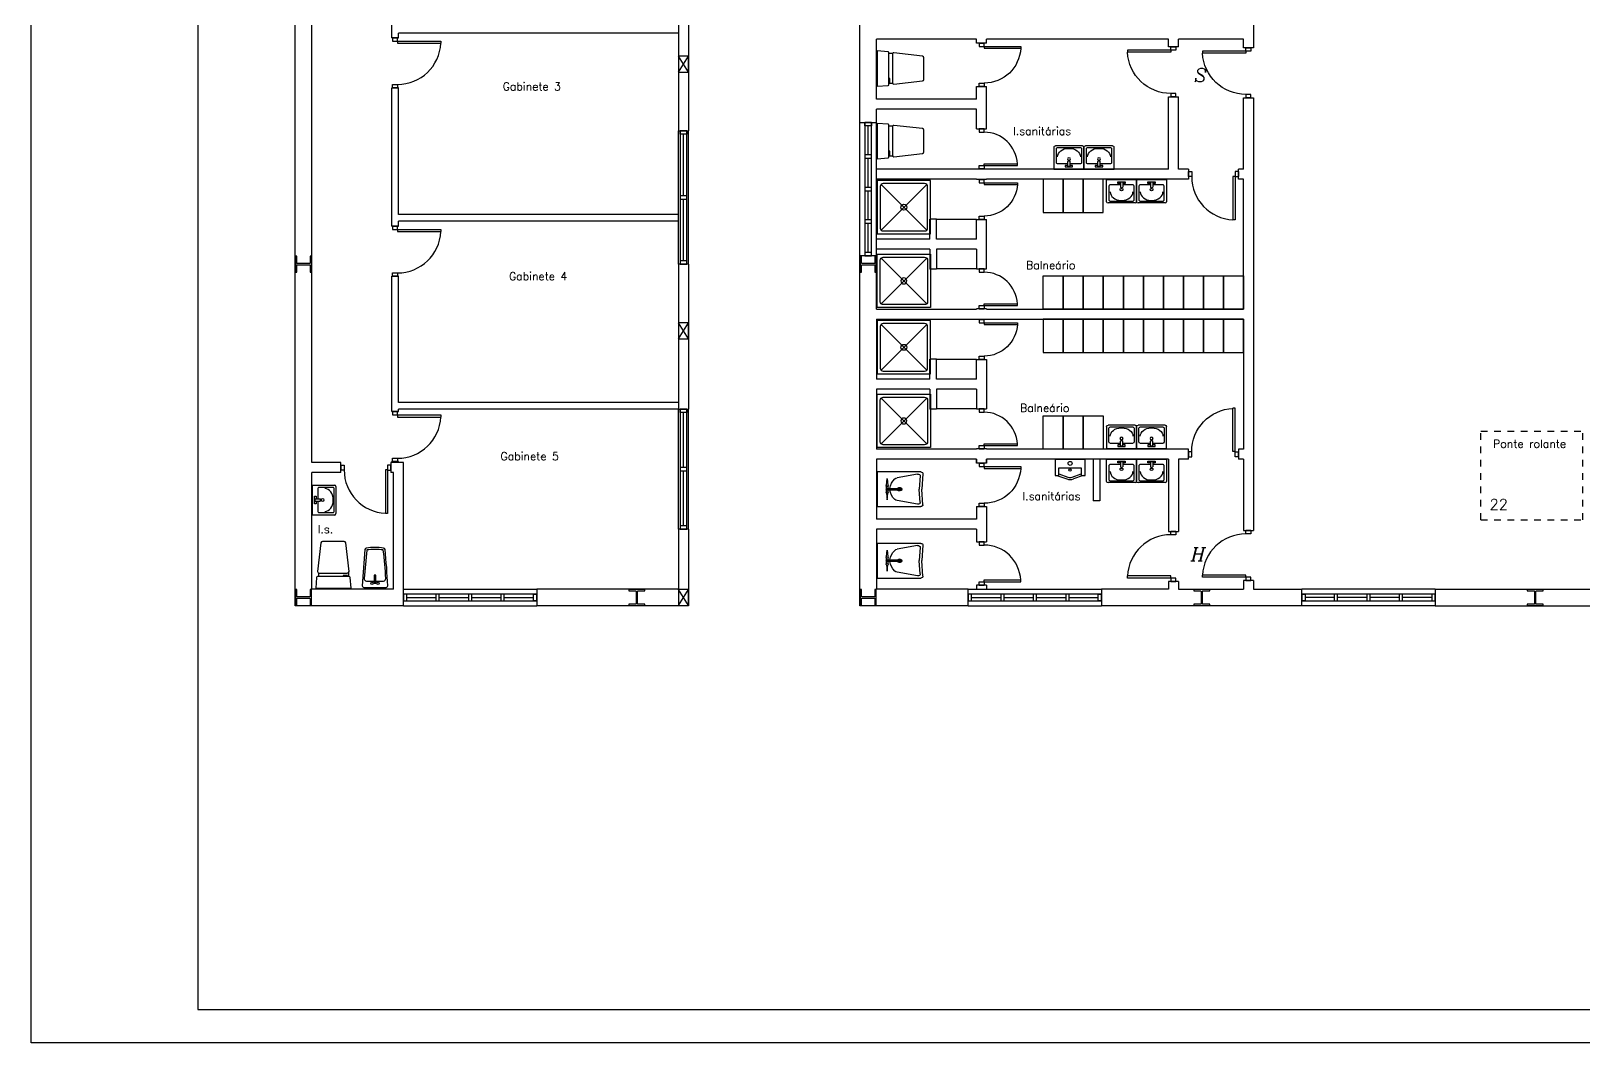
# Model space of a CAD drawing. Extents: x -3.6 to 91.9, y 0 to 29.7.
# Drawn here: x -3.58 to 19.7, y 0 to 15.17 of the extents above; entities that cross this region are included whole.
import ezdxf

# ---------------------------------------------------------------- set-up
doc = ezdxf.new("R2010")
doc.units = 0
doc.header["$LTSCALE"] = 0.4
doc.header["$MEASUREMENT"] = 0
doc.linetypes.add('HIDDEN', pattern=[0.375, 0.25, -0.125])
doc.layers.get('0').update_dxf_attribs({"linetype": 'CONTINUOUS'})
doc.layers.add('PLANTA', color=9, linetype='CONTINUOUS')
doc.layers.add('TEXTOS', color=9, linetype='CONTINUOUS')
doc.styles.add('ROMANS8', font='romans8', dxfattribs={"height": 0.2})
doc.styles.get("Standard").update_dxf_attribs({"font": 'ITALICC', "height": 250})

# ---------------------------------------------------------------- blocks, each defined once
blk = doc.blocks.new('A1138DB')
at = {"color": 0}
for p, q in [((0, 0.5), (0.95, 0.5)), ((0, -0.5), (0, 0.5)), ((0.091009, 0.12255), (0.160727, 0.12255)), ((0.091009, -0.12255), (0.091009, 0.12255)), ((0.109071, 0.04), (0.326971, 0.04)), ((0.160727, 0.12255), (0.160727, 0.04)), ((1, 0.45), (1, -0.45)), ((0.95, -0.5), (0, -0.5)), ((0.160727, -0.12255), (0.091009, -0.12255)), ((0.109071, -0.04), (0.326971, -0.04)), ((0.160727, -0.04), (0.160727, -0.12255))]:
    blk.add_line(p, q, dxfattribs=at)
blk.add_lwpolyline([(0.109071, 0.04), (0.109071, -0.04)], dxfattribs=at)
for points in [[(0.880283, -0.4183, 0.414214), (0.930283, -0.3683), (0.930283, 0.368301, 0.414214), (0.880283, 0.418301), (0.276581, 0.418301, 0.414214), (0.226581, 0.368301), (0.226581, 0.04, 0.414214)], [(0.530283, -0.3783, 0.414214), (0.890283, -0.0183), (0.890283, 0.018301, 0.414214), (0.530283, 0.378301)], [(0.226581, -0.04), (0.226581, -0.3683, 0.414214), (0.276581, -0.4183), (0.880283, -0.4183), (0.880283, -0.4183, 0.414214)]]:
    blk.add_lwpolyline(points, format="xyb", dxfattribs=at)
blk.add_circle((0.434483, 0.000082), 0.051656, dxfattribs=at)
for centre, radius, start, end in [((0.302292, 0), 0.047001, 301.673998, 58.326002), ((0.95, 0.45), 0.05, 0, 90), ((0.95, -0.45), 0.05, 270, 0)]:
    blk.add_arc(centre, radius, start, end, dxfattribs=at)
blk = doc.blocks.new('AUD18D1S')
at = {"color": 0}
for p, q in [((0, -0.5), (0, 0.5)), ((1, 0.5), (1, -0.5))]:
    blk.add_line(p, q, dxfattribs=at)
blk = doc.blocks.new('AUD19D1S')
at = {"color": 0}
for p, q in [((0, 0), (0, 0)), ((1, 0), (1, 0))]:
    blk.add_line(p, q, dxfattribs=at)
blk = doc.blocks.new('AUD37D1S')
at = {"color": 0, "linetype": 'ByBlock'}
for p, q in [((0, 0.5), (0, -0.5)), ((1, 0.5), (0, 0.5)), ((1, -0.5), (1, 0.5)), ((0, -0.5), (1, -0.5))]:
    blk.add_line(p, q, dxfattribs=at)
at = {"color": 0, "linetype": 'ByBlock', "flags": 3}
for p in [(1, 0.5), (1, 0), (1, -0.5)]:
    blk.add_attdef('JAMBPT', p, '', height=0.1, rotation=45, dxfattribs=at)
for p in [(1, 0.5), (1, 0)]:
    blk.add_attdef('JAMBPT', p, '', height=0.1, dxfattribs=at)
blk = doc.blocks.new('AUD41D1S')
at = {"color": 0, "linetype": 'ByBlock'}
for p, q in [((-0.5, 0.5), (-0.5, -0.5)), ((0.5, -0.5), (0.5, 0.5))]:
    blk.add_line(p, q, dxfattribs=at)
blk = doc.blocks.new('AUD30D1S')
at = {"color": 0}
for p, q in [((0.5, 0.99972), (0.451403, 0.99972)), ((0.451403, 0), (0.451403, 0.99972)), ((0.5, 0), (0.5, 0.99972)), ((0.5, 0), (0.451403, 0))]:
    blk.add_line(p, q, dxfattribs=at)
blk.add_arc((0.5, 0), 0.99972, 92.78631, 180, dxfattribs=at)
blk = doc.blocks.new('A1064DA')
at = {"color": 0}
for p, q in [((0.928173, -0.428173), (0.071827, 0.428173)), ((0.071827, -0.428173), (0.928173, 0.428173))]:
    blk.add_line(p, q, dxfattribs=at)
blk.add_lwpolyline([(1, 0.5), (0, 0.5), (0, -0.5), (1, -0.5)], close=True, dxfattribs=at)
blk.add_lwpolyline([(0.111111, 0.444444, 0.414214), (0.055556, 0.388889), (0.055556, -0.388889, 0.414214), (0.111111, -0.444444), (0.888889, -0.444444, 0.414214), (0.944444, -0.388889), (0.944444, 0.388889, 0.414214), (0.888889, 0.444444)], format="xyb", close=True, dxfattribs=at)
blk.add_circle((0.5, 0), 0.055556, dxfattribs=at)
blk = doc.blocks.new('A1138DD')
at = {"color": 0}
for p, q in [((0, 0.5), (0.947024, 0.5)), ((0, -0.5), (0, 0.5)), ((0.875864, 0.433834), (0.439743, 0.330534)), ((0.937305, 0.382293), (0.915525, 0.005775)), ((0.996941, 0.447113), (0.971412, 0.005775)), ((0.201286, 0.082455), (0.201286, 0.017546)), ((0.20265, 0.118776), (0.216241, 0.305839)), ((0.220862, 0.302989), (0.234106, 0.118765)), ((0.235455, 0.024489), (0.235455, 0.082455)), ((0.201286, -0.017546), (0.201286, -0.082454)), ((0.20265, -0.118776), (0.216241, -0.305838)), ((0.220862, -0.302989), (0.234106, -0.118765)), ((0.235455, -0.082454), (0.235455, -0.024489)), ((0.875864, -0.433834), (0.439743, -0.330533)), ((0.937305, -0.382293), (0.915525, -0.005775)), ((0.996941, -0.447113), (0.971412, -0.005775)), ((0.947024, -0.5), (0, -0.5))]:
    blk.add_line(p, q, dxfattribs=at)
for points in [[(0.493935, 0.024489), (0.218371, 0.024489)], [(0.218371, -0.024489), (0.493935, -0.024489)]]:
    blk.add_lwpolyline(points, dxfattribs=at)
for centre, radius, start, end in [((0.887388, 0.38518), 0.05, 356.68937, 103.325632), ((0.947024, 0.45), 0.05, 356.68937, 90), ((0.218371, 0.1), 0.024489, 129.934689, 50.017801), ((0.218371, 0), 0.024489, 90, 270), ((0.741369, 0), 0.463318, 140.06385, 176.970197), ((0.462792, 0.233226), 0.1, 103.325632, 140.06385), ((0.488279, 0.001279), 0.050764, 210.504777, 152.793038), ((0.493935, 0), 0.024489, 270, 90), ((1.015358, 0), 0.1, 176.68937, 183.31063), ((1.071245, 0), 0.1, 176.68937, 183.31063), ((0.218371, -0.1), 0.024489, 309.980826, 230.065311), ((0.741369, 0), 0.463318, 183.029803, 219.93615), ((0.462792, -0.233226), 0.1, 219.93615, 256.674368), ((0.887388, -0.38518), 0.05, 256.674368, 3.31063), ((0.947024, -0.45), 0.05, 270, 3.31063)]:
    blk.add_arc(centre, radius, start, end, dxfattribs=at)
blk = doc.blocks.new('A1163DA')
at = {"color": 0}
for p, q in [((265.573209, 33.619095), (217.335716, 168.749966)), ((240, 196.874983), (292.276762, 50.428641)), ((217.335716, -168.749966), (265.573209, -33.619091)), ((240, -196.874983), (292.276762, -50.428639))]:
    blk.add_line(p, q, dxfattribs=at)
blk.add_lwpolyline([(0, -225), (240, -225), (240, -168.749966), (124.352021, -168.749966), (124.352021, 168.749966), (240, 168.749966), (240, 225), (0, 225)], close=True, dxfattribs=at)
for centre, radius in [((58.197377, 1.384967), 30), ((159.022331, -1.110055), 18)]:
    blk.add_circle(centre, radius, dxfattribs=at)
for centre, radius in [((171.393824, 0.000002), 100), ((151.007684, 0), 150)]:
    blk.add_arc(centre, radius, 340.355026, 19.644974, dxfattribs=at)
blk = doc.blocks.new('A1095D1')
at = {"color": 0, "linetype": 'ByBlock'}
for p, q in [((1, 0), (0, 0)), ((0, 0), (0, -1)), ((1, -1), (1, 0)), ((0, -1), (1, -1))]:
    blk.add_line(p, q, dxfattribs=at)
blk = doc.blocks.new('AUD29D1S')
at = {"color": 0}
for p, q in [((-0.499999, 0.999997), (-0.451388, 0.999997)), ((-0.499999, 0), (-0.499999, 0.999997)), ((-0.451388, 0), (-0.451388, 0.999997)), ((-0.499999, 0), (-0.451388, 0))]:
    blk.add_line(p, q, dxfattribs=at)
blk.add_arc((-0.499999, 0), 0.999997, 0, 87.21369, dxfattribs=at)
blk = doc.blocks.new('AUW01D1S')
at = {"color": 0}
blk.add_line((-0.5, 0), (0.5, 0), dxfattribs=at)
blk = doc.blocks.new('AUD40D1S')
at = {"color": 0, "linetype": 'ByBlock'}
for p, q in [((-0.5, 0.5), (-0.5, -0.5)), ((0.5, 0.5), (-0.5, 0.5)), ((0.5, -0.5), (0.5, 0.5)), ((-0.5, -0.5), (0.5, -0.5))]:
    blk.add_line(p, q, dxfattribs=at)
blk = doc.blocks.new('AUW01D3S')
at = {"color": 0}
for p, q in [((0, 0.5), (1, 0.5)), ((0, -0.5), (1, -0.5))]:
    blk.add_line(p, q, dxfattribs=at)
blk = doc.blocks.new('A1113DC')
at = {"color": 0, "linetype": 'ByBlock'}
for p, q in [((232.467448, 224.915611), (177.312318, 224.915611)), ((232.467448, -224.915611), (177.312318, -224.915611))]:
    blk.add_line(p, q, dxfattribs=at)
blk.add_lwpolyline([(0, -264.993825), (163.406865, -251.70972, 0.403591), (177.383243, -235.85399), (177.383243, 235.85399, 0.377821), (163.406865, 251.70972), (0, 264.993825)], format="xyb", close=True, dxfattribs=at)
blk.add_lwpolyline([(227.862656, 209.00108), (227.862656, -209.00108, 0.386017), (251.827039, -235.41635), (682.043041, -185.621583, 0.395235), (701.213011, -162.990275), (701.213011, 162.990275, 0.366606), (682.043041, 185.621583), (251.827039, 235.41635, 0.513791), (227.862656, 209.00108, -0.633463)], format="xyb", dxfattribs=at)
blk.add_lwpolyline([(177.383243, -210.49004), (191.586961, -210.49004), (191.586961, -149.381919), (177.388922, -149.381919)], dxfattribs=at)
blk = doc.blocks.new('A1088DB')
at = {"color": 0, "linetype": 'ByBlock'}
for p, q in [((93.658769, 8.919351), (93.658769, -8.880151)), ((211.546025, 12.728875), (97.468293, 12.728875)), ((215.355549, -8.880151), (215.355549, 8.919351)), ((97.468293, -12.689675), (211.546025, -12.689675))]:
    blk.add_line(p, q, dxfattribs=at)
blk.add_lwpolyline([(30, 166.669505), (30, -166.669505, 0.424971), (54.680435, -190.463095, 0.01844), (600.137806, -150.319906, 0.344025), (621.108609, -129.861767, 0.06763), (621.117323, 129.826726, 0.354371), (599.273472, 150.366916), (55.558497, 190.414705, 0.435916)], format="xyb", close=True, dxfattribs=at)
blk.add_lwpolyline([(125.739313, -12.689675), (125.739313, -127.833057, 0.429026), (161.749135, -162.075395, 0.018917), (587.96674, -124.411812, 0.342117), (592.092457, -120.287411, 0.063071), (592.167749, 120.162051, 0.352764), (587.864724, 124.308466), (163.058623, 162.043256, 0.440407), (125.739313, 127.892011), (125.739313, 12.728875)], format="xyb", dxfattribs=at)
for centre in [(90.163732, 45.124622), (90.163732, -46.223444)]:
    blk.add_circle(centre, 16.9457, dxfattribs=at)
for centre, start, end in [((97.468293, 8.919351), 90, 180), ((211.546025, 8.919351), 0, 90), ((97.468293, -8.880151), 180, 270), ((211.546025, -8.880151), 270, 0)]:
    blk.add_arc(centre, 3.809524, start, end, dxfattribs=at)

msp = doc.modelspace()

# ---------------------------------------------------------------- linework, layer by layer
at = {"color": 5}
for p, q in [((-3.584, 0), (-3.584, 29.7)), ((91.923, 0), (-3.584, 0))]:
    msp.add_line(p, q, dxfattribs=at)
at = {"color": 1}
for p, q in [((-1.084, 29.2), (-1.084, 0.5)), ((-1.084, 0.5), (91.423, 0.5))]:
    msp.add_line(p, q, dxfattribs=at)
at = {"layer": 'PLANTA'}
for p, q in [((0.373, 6.554, 2.7), (0.373, 18.479, 2.7)), ((0.623, 8.704, 2.7), (0.623, 18.479, 2.7)), ((1.823, 15.074, 2.7), (1.823, 17.076, 2.7)), ((14.742, 16.524), (14.742, 14.925)), ((6.123, 15.679, 2.7), (6.123, 13.679, 2.7)), ((6.273, 15.679, 2.7), (6.273, 13.679, 2.7)), ((6.123, 15.144, 2.7), (1.923, 15.144, 2.7)), ((1.923, 15.074, 2.7), (1.923, 15.144, 2.7)), ((8.842, 13.804), (8.842, 15.304)), ((9.092, 14.154), (9.092, 15.054)), ((10.592, 15.054), (9.092, 15.054)), ((10.592, 14.993), (10.592, 15.054)), ((10.742, 14.993), (10.742, 15.054)), ((13.467, 15.054), (10.742, 15.054)), ((13.467, 14.938), (13.467, 15.054)), ((13.617, 14.938), (13.617, 15.054)), ((14.592, 15.054), (13.617, 15.054)), ((14.592, 14.925), (14.592, 15.054)), ((6.273, 14.559, 5.2), (6.123, 14.799, 5.2)), ((6.123, 14.559, 5.2), (6.273, 14.799, 5.2)), ((1.823, 12.248, 2.7), (1.823, 14.324, 2.7)), ((1.923, 12.424, 2.7), (1.923, 14.324, 2.7)), ((10.592, 14.154), (10.592, 14.343)), ((10.742, 13.708), (10.742, 14.343)), ((10.592, 14.154), (9.092, 14.154)), ((10.592, 14.004), (9.092, 14.004)), ((9.092, 13.104), (9.092, 14.004)), ((10.592, 13.708), (10.592, 14.004)), ((13.467, 13.104), (13.467, 14.188)), ((13.617, 13.104), (13.617, 14.188)), ((14.592, 13.104), (14.592, 14.175)), ((14.742, 14.175), (14.742, 7.684)), ((10.592, 13.708), (10.742, 13.708)), ((10.592, 13.104), (9.092, 13.104)), ((10.592, 13.104), (10.592, 13.108)), ((10.592, 13.108), (10.592, 13.104)), ((10.592, 13.108), (10.742, 13.108)), ((10.742, 13.104), (10.742, 13.108)), ((10.742, 13.108), (10.742, 13.104)), ((13.467, 13.104), (10.742, 13.104)), ((13.767, 13.104), (13.617, 13.104)), ((14.592, 13.104), (14.517, 13.104)), ((10.592, 12.954), (9.092, 12.954)), ((10.592, 12.95), (10.592, 12.954)), ((10.742, 12.95), (10.742, 12.954)), ((13.767, 12.954), (10.742, 12.954)), ((14.592, 12.954), (14.517, 12.954)), ((14.592, 11.004), (14.592, 12.954)), ((6.123, 12.424, 2.7), (1.923, 12.424, 2.7)), ((9.992, 12.354), (9.892, 12.354)), ((9.892, 12.054), (9.892, 12.354)), ((9.992, 12.054), (9.992, 12.354)), ((10.592, 12.35), (9.992, 12.35)), ((10.592, 12.054), (10.592, 12.35)), ((10.742, 11.608), (10.742, 12.35)), ((6.123, 12.324, 2.7), (1.923, 12.324, 2.7)), ((1.923, 12.248, 2.7), (1.923, 12.324, 2.7)), ((9.892, 12.054), (9.092, 12.054)), ((9.892, 11.904), (9.092, 11.904)), ((9.092, 11.004), (9.092, 11.904)), ((9.892, 11.904), (9.892, 11.604)), ((10.592, 12.054), (9.992, 12.054)), ((9.992, 11.904), (9.992, 11.604)), ((10.592, 11.904), (9.992, 11.904)), ((10.592, 11.904), (10.592, 11.608)), ((6.123, 11.679, 2.7), (6.123, 9.504, 2.7)), ((6.273, 11.679, 2.7), (6.273, 9.504, 2.7)), ((8.842, 6.554), (8.842, 11.804)), ((1.823, 9.468, 2.7), (1.823, 11.498, 2.7)), ((1.923, 9.604, 2.7), (1.923, 11.498, 2.7)), ((9.992, 11.604), (9.892, 11.604)), ((10.592, 11.608), (9.992, 11.608)), ((9.092, 11.004), (10.592, 11.004)), ((10.592, 11.008), (10.592, 11.004)), ((10.742, 11.008), (10.742, 11.004)), ((10.742, 11.004), (14.592, 11.004)), ((6.273, 10.559, 5.2), (6.123, 10.799, 5.2)), ((6.123, 10.559, 5.2), (6.273, 10.799, 5.2)), ((9.092, 10.854), (9.092, 9.954)), ((9.092, 10.854), (10.592, 10.854)), ((10.592, 10.85), (10.592, 10.854)), ((10.742, 10.854), (14.592, 10.854)), ((10.742, 10.85), (10.742, 10.854)), ((14.592, 10.854), (14.592, 8.904)), ((9.992, 10.254), (9.892, 10.254)), ((9.892, 9.954), (9.892, 10.254)), ((9.992, 9.954), (9.992, 10.254)), ((10.592, 10.25), (9.992, 10.25)), ((10.592, 9.954), (10.592, 10.25)), ((10.742, 10.25), (10.742, 9.508)), ((9.892, 9.954), (9.092, 9.954)), ((9.892, 9.804), (9.092, 9.804)), ((9.092, 9.804), (9.092, 8.904)), ((9.892, 9.804), (9.892, 9.504)), ((10.592, 9.954), (9.992, 9.954)), ((10.592, 9.804), (9.992, 9.804)), ((9.992, 9.804), (9.992, 9.504)), ((10.592, 9.804), (10.592, 9.508)), ((6.123, 9.604, 2.7), (1.923, 9.604, 2.7)), ((6.123, 9.504, 2.7), (1.923, 9.504, 2.7)), ((1.923, 9.468, 2.7), (1.923, 9.504, 2.7)), ((9.992, 9.504), (9.892, 9.504)), ((10.592, 9.508), (9.992, 9.508)), ((10.592, 8.904), (9.092, 8.904)), ((10.592, 8.908), (10.592, 8.904)), ((10.742, 8.908), (10.742, 8.904)), ((13.767, 8.904), (10.742, 8.904)), ((14.592, 8.904), (14.517, 8.904)), ((1.06, 8.704, 2.7), (0.623, 8.704, 2.7)), ((1.998, 8.704, 2.7), (1.81, 8.704, 2.7)), ((1.823, 8.704, 2.7), (1.823, 8.718, 2.7)), ((1.923, 8.704, 2.7), (1.923, 8.718, 2.7)), ((1.998, 6.804, 2.7), (1.998, 8.704, 2.7)), ((10.592, 8.754), (9.092, 8.754)), ((9.092, 8.754), (9.092, 7.854)), ((10.592, 8.754), (10.592, 8.693)), ((10.592, 8.693), (10.592, 8.754)), ((10.742, 8.754), (10.742, 8.693)), ((13.467, 8.754), (10.742, 8.754)), ((10.742, 8.693), (10.742, 8.754)), ((12.342, 8.754), (12.342, 8.131)), ((12.442, 8.754), (12.442, 8.131)), ((13.467, 8.754), (13.467, 7.671)), ((13.617, 8.754), (13.617, 7.671)), ((13.767, 8.754), (13.617, 8.754)), ((14.592, 8.754), (14.517, 8.754)), ((14.592, 8.754), (14.592, 7.684)), ((0.623, 6.804, 2.7), (0.623, 8.554, 2.7)), ((1.06, 8.554, 2.7), (0.623, 8.554, 2.7)), ((1.848, 8.554, 2.7), (1.81, 8.554, 2.7)), ((1.848, 6.804, 2.7), (1.848, 8.554, 2.7)), ((10.592, 8.043), (10.592, 7.854)), ((10.742, 8.043), (10.742, 7.516)), ((12.442, 8.131), (12.342, 8.131)), ((6.123, 7.704, 2.7), (6.123, 6.804, 2.7)), ((6.273, 7.704, 2.7), (6.273, 6.554, 2.7)), ((10.592, 7.854), (9.092, 7.854)), ((10.592, 7.704), (9.092, 7.704)), ((9.092, 7.704), (9.092, 6.804)), ((10.592, 7.704), (10.592, 7.516)), ((1.848, 6.804, 2.7), (0.623, 6.804, 2.7)), ((6.123, 6.804, 2.7), (3.998, 6.804, 2.7)), ((6.273, 6.559, 5.2), (6.123, 6.799, 5.2)), ((6.123, 6.559, 5.2), (6.273, 6.799, 5.2)), ((10.467, 6.804), (9.092, 6.804)), ((10.592, 6.866), (10.592, 6.804)), ((10.742, 6.866), (10.742, 6.804)), ((13.467, 6.804), (12.467, 6.804)), ((13.467, 6.921), (13.467, 6.804)), ((13.617, 6.921), (13.617, 6.804)), ((13.617, 6.804), (14.592, 6.804)), ((14.592, 6.934), (14.592, 6.804)), ((14.742, 6.934), (14.742, 6.804)), ((14.742, 6.804), (15.467, 6.804)), ((17.467, 6.804), (20.467, 6.804)), ((1.998, 6.554, 2.7), (0.373, 6.554, 2.7)), ((6.273, 6.554, 2.7), (3.998, 6.554, 2.7)), ((10.467, 6.554), (8.842, 6.554)), ((14.742, 6.554), (12.467, 6.554)), ((15.467, 6.554), (14.742, 6.554)), ((17.467, 6.554), (20.467, 6.554))]:
    msp.add_line(p, q, dxfattribs=at)
at = {"layer": 'PLANTA', "color": 8, "linetype": 'HIDDEN'}
for p, q in [((18.153, 7.843, 2.7), (18.153, 9.173, 2.7)), ((18.153, 9.173, 2.7), (19.683, 9.173, 2.7)), ((19.683, 7.843, 2.7), (19.683, 9.173, 2.7)), ((18.153, 7.843, 2.7), (19.683, 7.843, 2.7))]:
    msp.add_line(p, q, dxfattribs=at)
at = {"layer": 'PLANTA', "elevation": 2.7}
for points in [[(6.123, 14.559), (6.273, 14.559), (6.273, 14.799), (6.123, 14.799)], [(6.123, 10.559), (6.273, 10.559), (6.273, 10.799), (6.123, 10.799)], [(6.123, 6.559), (6.273, 6.559), (6.273, 6.799), (6.123, 6.799)]]:
    msp.add_lwpolyline(points, close=True, dxfattribs=at)
for points in [[(0.378, 11.559), (0.398, 11.559), (0.398, 11.659, -0.414214), (0.408, 11.669), (0.588, 11.669, -0.414214), (0.598, 11.659), (0.598, 11.559), (0.618, 11.559), (0.618, 11.799), (0.598, 11.799), (0.598, 11.699, -0.414214), (0.588, 11.689), (0.408, 11.689, -0.414214), (0.398, 11.699), (0.398, 11.799), (0.378, 11.799)], [(0.618, 6.799), (0.598, 6.799), (0.598, 6.699, -0.414214), (0.588, 6.689), (0.408, 6.689, -0.414214), (0.398, 6.699), (0.398, 6.799), (0.378, 6.799), (0.378, 6.559), (0.398, 6.559), (0.398, 6.659, -0.414214), (0.408, 6.669), (0.588, 6.669, -0.414214), (0.598, 6.659), (0.598, 6.559), (0.618, 6.559)], [(5.618, 6.559), (5.618, 6.579), (5.518, 6.579, -0.414214), (5.508, 6.589), (5.508, 6.769, -0.414214), (5.518, 6.779), (5.618, 6.779), (5.618, 6.799), (5.378, 6.799), (5.378, 6.779), (5.478, 6.779, -0.414214), (5.488, 6.769), (5.488, 6.589, -0.414214), (5.478, 6.579), (5.378, 6.579), (5.378, 6.559)]]:
    msp.add_lwpolyline(points, format="xyb", close=True, dxfattribs=at)
at = {"layer": 'PLANTA'}
for points in [[(8.847, 11.559), (8.867, 11.559), (8.867, 11.659, -0.414214), (8.877, 11.669), (9.057, 11.669, -0.414214), (9.067, 11.659), (9.067, 11.559), (9.087, 11.559), (9.087, 11.799), (9.067, 11.799), (9.067, 11.699, -0.414214), (9.057, 11.689), (8.877, 11.689, -0.414214), (8.867, 11.699), (8.867, 11.799), (8.847, 11.799)], [(9.087, 6.799), (9.067, 6.799), (9.067, 6.699, -0.414214), (9.057, 6.689), (8.877, 6.689, -0.414214), (8.867, 6.699), (8.867, 6.799), (8.847, 6.799), (8.847, 6.559), (8.867, 6.559), (8.867, 6.659, -0.414214), (8.877, 6.669), (9.057, 6.669, -0.414214), (9.067, 6.659), (9.067, 6.559), (9.087, 6.559)], [(14.087, 6.559), (14.087, 6.579), (13.987, 6.579, -0.414214), (13.977, 6.589), (13.977, 6.769, -0.414214), (13.987, 6.779), (14.087, 6.779), (14.087, 6.799), (13.847, 6.799), (13.847, 6.779), (13.947, 6.779, -0.414214), (13.957, 6.769), (13.957, 6.589, -0.414214), (13.947, 6.579), (13.847, 6.579), (13.847, 6.559)], [(19.087, 6.559), (19.087, 6.579), (18.987, 6.579, -0.414214), (18.977, 6.589), (18.977, 6.769, -0.414214), (18.987, 6.779), (19.087, 6.779), (19.087, 6.799), (18.847, 6.799), (18.847, 6.779), (18.947, 6.779, -0.414214), (18.957, 6.769), (18.957, 6.589, -0.414214), (18.947, 6.579), (18.847, 6.579), (18.847, 6.559)]]:
    msp.add_lwpolyline(points, format="xyb", close=True, dxfattribs=at)

# ---------------------------------------------------------------- block references
for name, p, xscale, yscale, zscale, rotation in [('AUD18D1S', (1.873, 15.074, 2.7), 0.75, 0.1000000000000014, 1.2, 270), ('AUD37D1S', (1.873, 15.074, 2.7), 0.05000000000000071, 0.07499999999999929, 2.05, 270), ('AUD41D1S', (1.873, 14.699, 2.7), 0.75, 0.07499999999999929, -0.05, 270), ('AUD19D1S', (1.873, 15.074, 2.7), 0.75, 0.1000000000000014, 2.1, 270), ('AUD29D1S', (1.91, 14.699, 2.7), 0.6499999999999986, 0.6499999999999986, 2.05, 270), ('AUD18D1S', (10.667, 14.343), -0.6499999999999986, 0.1499999999999986, 0.6, 270), ('AUD41D1S', (10.667, 14.668), -0.6499999999999986, 0.07499999999999929, -0.05, 270), ('AUD37D1S', (10.667, 14.993), 0.05000000000000071, 0.07499999999999929, 2.05, 270), ('AUD19D1S', (10.667, 14.343), -0.6499999999999986, 0.1499999999999986, 2.1, 270), ('AUD30D1S', (10.704, 14.668), -0.5500000000000007, 0.5500000000000007, 2.05, 270), ('AUD18D1S', (13.542, 14.938), -0.75, 0.1499999999999986, 0.6, 90), ('AUD41D1S', (13.542, 14.563), -0.75, 0.07499999999999929, -0.05, 90), ('AUD37D1S', (13.542, 14.938), -0.05000000000000071, 0.07499999999999929, 2.05, 90), ('AUD19D1S', (13.542, 14.938), -0.75, 0.1499999999999986, 2.1, 90), ('AUD18D1S', (14.667, 14.925), -0.75, 0.1499999999999986, 0.6, 90), ('AUD41D1S', (14.667, 14.55), -0.75, 0.07499999999999929, -0.05, 90), ('AUD37D1S', (14.667, 14.925), -0.05000000000000071, 0.07499999999999929, 2.05, 90), ('AUD19D1S', (14.667, 14.925), -0.75, 0.1499999999999986, 2.1, 90), ('AUD29D1S', (13.504, 14.563), -0.6499999999999986, 0.6499999999999986, 2.05, 90), ('AUD29D1S', (14.629, 14.55), -0.6499999999999986, 0.6499999999999986, 2.05, 90), ('AUD37D1S', (1.873, 14.324, 2.7), -0.05000000000000071, 0.07499999999999929, 2.05, 270), ('AUD37D1S', (10.667, 14.343), -0.05000000000000071, 0.07499999999999929, 2.05, 270), ('AUD37D1S', (13.542, 14.188), 0.05000000000000071, 0.07499999999999929, 2.05, 90), ('AUD37D1S', (14.667, 14.175), 0.05000000000000071, 0.07499999999999929, 2.05, 90), ('AUW01D3S', (8.967, 11.804), 2, 0.25, 1.5, 90), ('AUD18D1S', (8.967, 11.804), 2, 0.25, 0.7000000000000001, 90), ('AUD37D1S', (8.967, 13.804), -0.05000000000000071, 0.1000000000000014, 0.4, 90), ('AUD40D1S', (8.967, 12.804), 2, 0.1000000000000014, 0.05, 90), ('AUD40D1S', (8.967, 12.804), 2, 0.1000000000000014, -0.05, 90), ('AUD19D1S', (8.967, 11.804), 2, 0.25, 0.5, 90), ('AUW01D1S', (8.967, 13.536), 0.4375, 0.001000000000001222, 0.4, 90), ('AUD18D1S', (6.198, 11.679, 2.7), 2, 0.1499999999999986, 1.2, 90), ('AUD40D1S', (6.198, 12.679, 2.7), 2, 0.1000000000000014, 0.05, 90), ('AUD40D1S', (6.198, 12.679, 2.7), 2, 0.1000000000000014, -0.05, 90), ('AUD19D1S', (6.198, 11.679, 2.7), 2, 0.1499999999999986, 1.1, 90), ('AUD37D1S', (10.667, 13.708), 0.05000000000000071, 0.07499999999999929, 2.05, 270), ('AUD30D1S', (10.704, 13.408), 0.5, 0.5, 2.05, 270), ('AUD37D1S', (8.967, 13.267), 0.05000000000000071, 0.1000000000000014, 0.4, 90), ('A1138DB', (11.977, 13.104), -0.3500000000000014, 0.4499999999999993, 0.15, 270), ('A1138DB', (12.427, 13.104), -0.3500000000000014, 0.4499999999999993, 0.15, 270), ('AUW01D1S', (8.967, 13.048), 0.4375, 0.001000000000001222, 0.4, 90), ('AUD37D1S', (10.667, 13.108), -0.05000000000000071, 0.07499999999999929, 2.05, 270), ('AUD18D1S', (13.767, 13.029), -0.75, 0.1499999999999986, 0.6, 180), ('AUD41D1S', (14.142, 13.029), -0.75, 0.07499999999999929, -0.05, 180), ('AUD37D1S', (13.767, 13.029), -0.05000000000000004, 0.07499999999999929, 2.05, 180), ('AUD37D1S', (14.517, 13.029), 0.05000000000000004, 0.07499999999999929, 2.05, 180), ('AUD37D1S', (8.967, 12.779), 0.05000000000000071, 0.1000000000000014, 0.4, 90), ('AUD18D1S', (10.667, 12.35), -0.6000000000000014, 0.1499999999999986, 0.6, 270), ('AUD41D1S', (10.667, 12.65), -0.6000000000000014, 0.07499999999999929, -0.05, 270), ('AUD37D1S', (10.667, 12.95), 0.05000000000000071, 0.07499999999999929, 2.05, 270), ('AUD19D1S', (10.667, 12.35), -0.6000000000000014, 0.1499999999999986, 2.1, 270), ('AUD30D1S', (10.704, 12.65), -0.5, 0.5, 2.05, 270), ('A1095D1', (11.892, 12.954), 0.5, 0.3000000000000007, 1.97, 270), ('A1095D1', (12.192, 12.954), 0.5, 0.3000000000000007, 1.97, 270), ('A1095D1', (12.492, 12.954), 0.5, 0.3000000000000007, 1.97, 270), ('A1138DB', (12.765, 12.947), 0.3500000000000014, 0.4499999999999993, 0.15, 270), ('A1138DB', (13.215, 12.947), 0.3500000000000014, 0.4499999999999993, 0.15, 270), ('AUD19D1S', (13.767, 13.029), -0.75, 0.1499999999999986, 2.1, 180), ('AUD29D1S', (14.142, 12.992), 0.6499999999999999, 0.6499999999999999, 2.05, 180), ('AUW01D1S', (8.967, 12.561), 0.4375, 0.001000000000001222, 0.4, 90), ('AUD37D1S', (8.967, 12.292), 0.05000000000000071, 0.1000000000000014, 0.4, 90), ('AUD37D1S', (10.667, 12.35), -0.05000000000000071, 0.07499999999999929, 2.05, 270), ('AUD18D1S', (1.873, 12.248, 2.7), 0.75, 0.1000000000000014, 1.2, 270), ('AUD37D1S', (1.873, 12.248, 2.7), 0.05000000000000071, 0.07499999999999929, 2.05, 270), ('AUD41D1S', (1.873, 11.873, 2.7), 0.75, 0.07499999999999929, -0.05, 270), ('AUD19D1S', (1.873, 12.248, 2.7), 0.75, 0.1000000000000014, 2.1, 270), ('AUD29D1S', (1.91, 11.873, 2.7), 0.6499999999999986, 0.6499999999999986, 2.05, 270), ('AUW01D1S', (8.967, 12.073), 0.4375, 0.001000000000001222, 0.4, 90), ('AUD37D1S', (8.967, 11.804), 0.05000000000000071, 0.1000000000000014, 0.4, 90), ('A1064DA', (9.102, 11.427), -0.8, 0.7999999999999972, 1.8, 180), ('AUD37D1S', (1.873, 11.498, 2.7), -0.05000000000000071, 0.07499999999999929, 2.05, 270), ('AUD18D1S', (10.667, 11.608), 0.6000000000000014, 0.1499999999999986, 0.6000000000000014, 270), ('AUD37D1S', (10.667, 11.608), 0.05000000000000071, 0.07499999999999929, 2.05, 270), ('AUD41D1S', (10.667, 11.308), 0.6000000000000014, 0.07499999999999929, -0.05, 270), ('AUD19D1S', (10.667, 11.608), 0.6000000000000014, 0.1499999999999986, 2.1, 270), ('AUD30D1S', (10.704, 11.308), 0.5, 0.5, 2.05, 270), ('A1095D1', (11.892, 11.004), -0.5, 0.3000000000000007, 1.97, 270), ('A1095D1', (12.192, 11.004), -0.5, 0.3000000000000007, 1.97, 270), ('A1095D1', (12.492, 11.004), -0.5, 0.3000000000000007, 1.97, 270), ('A1095D1', (12.792, 11.004), -0.5, 0.3000000000000007, 1.97, 270), ('A1095D1', (13.092, 11.004), -0.5, 0.3000000000000007, 1.97, 270), ('A1095D1', (13.392, 11.004), -0.5, 0.3000000000000007, 1.97, 270), ('A1095D1', (13.692, 11.004), -0.5, 0.3000000000000007, 1.97, 270), ('A1095D1', (13.992, 11.004), -0.5, 0.3000000000000007, 1.97, 270), ('A1095D1', (14.292, 11.004), -0.5, 0.3000000000000007, 1.97, 270), ('A1095D1', (14.592, 11.004), -0.5, 0.3000000000000007, 1.97, 270), ('AUD37D1S', (10.667, 11.008), -0.05000000000000071, 0.07499999999999929, 2.05, 270), ('AUD18D1S', (10.667, 10.25), -0.6000000000000014, 0.1499999999999986, 0.6, 270), ('AUD41D1S', (10.667, 10.55), -0.6000000000000014, 0.07499999999999929, -0.05, 270), ('AUD37D1S', (10.667, 10.85), 0.05000000000000071, 0.07499999999999929, 2.05, 270), ('AUD19D1S', (10.667, 10.25), -0.6000000000000014, 0.1499999999999986, 2.1, 270), ('AUD30D1S', (10.704, 10.55), -0.5, 0.5, 2.05, 270), ('A1095D1', (11.892, 10.854), 0.5, 0.3000000000000007, 1.97, 270), ('A1095D1', (12.192, 10.854), 0.5, 0.3000000000000007, 1.97, 270), ('A1095D1', (12.492, 10.854), 0.5, 0.3000000000000007, 1.97, 270), ('A1095D1', (12.792, 10.854), 0.5, 0.3000000000000007, 1.97, 270), ('A1095D1', (13.092, 10.854), 0.5, 0.3000000000000007, 1.97, 270), ('A1095D1', (13.392, 10.854), 0.5, 0.3000000000000007, 1.97, 270), ('A1095D1', (13.692, 10.854), 0.5, 0.3000000000000007, 1.97, 270), ('A1095D1', (13.992, 10.854), 0.5, 0.3000000000000007, 1.97, 270), ('A1095D1', (14.292, 10.854), 0.5, 0.3000000000000007, 1.97, 270), ('A1095D1', (14.592, 10.854), 0.5, 0.3000000000000007, 1.97, 270), ('AUD37D1S', (10.667, 10.25), -0.05000000000000071, 0.07499999999999929, 2.05, 270), ('A1064DA', (9.102, 9.327), -0.8, 0.7999999999999972, 1.8, 180), ('AUD18D1S', (1.873, 9.468, 2.7), 0.75, 0.1000000000000014, 1.2, 270), ('AUD37D1S', (1.873, 9.468, 2.7), 0.05000000000000071, 0.07499999999999929, 2.05, 270), ('AUD41D1S', (1.873, 9.093, 2.7), 0.75, 0.07499999999999929, -0.05, 270), ('AUD19D1S', (1.873, 9.468, 2.7), 0.75, 0.1000000000000014, 2.1, 270), ('AUD29D1S', (1.91, 9.093, 2.7), 0.6499999999999986, 0.6499999999999986, 2.05, 270), ('AUD18D1S', (6.198, 7.704, 2.7), 1.799999999999997, 0.1499999999999986, 1.2, 90), ('AUD40D1S', (6.198, 8.604, 2.7), 1.799999999999997, 0.1000000000000014, 0.05, 90), ('AUD40D1S', (6.198, 8.604, 2.7), 1.799999999999997, 0.1000000000000014, -0.05, 90), ('AUD19D1S', (6.198, 7.704, 2.7), 1.799999999999997, 0.1499999999999986, 1.1, 90), ('AUD18D1S', (10.667, 9.508), 0.6000000000000014, 0.1499999999999986, 0.6000000000000014, 270), ('AUD37D1S', (10.667, 9.508), 0.05000000000000071, 0.07499999999999929, 2.05, 270), ('AUD41D1S', (10.667, 9.208), 0.6000000000000014, 0.07499999999999929, -0.05, 270), ('AUD19D1S', (10.667, 9.508), 0.6000000000000014, 0.1499999999999986, 2.1, 270), ('AUD30D1S', (10.704, 9.208), 0.5, 0.5, 2.05, 270), ('A1095D1', (11.892, 8.904), -0.5, 0.3000000000000007, 1.97, 270), ('A1095D1', (12.192, 8.904), -0.5, 0.3000000000000007, 1.97, 270), ('A1095D1', (12.492, 8.904), -0.5, 0.3000000000000007, 1.97, 270), ('A1138DB', (12.765, 8.912), -0.3500000000000014, 0.4499999999999993, 0.15, 270), ('A1138DB', (13.215, 8.912), -0.3500000000000014, 0.4499999999999993, 0.15, 270), ('AUD37D1S', (10.667, 8.908), -0.05000000000000071, 0.07499999999999929, 2.05, 270), ('AUD18D1S', (1.81, 8.629, 2.7), 0.75, 0.149999999999995, 1.2, 180.0000000000003), ('AUD37D1S', (1.06, 8.629, 2.7), -0.05000000000000004, 0.07499999999999929, 2.05, 180), ('AUD41D1S', (1.435, 8.629, 2.7), 0.75, 0.07499999999999929, -0.05, 180.0000000000003), ('AUD19D1S', (1.81, 8.629, 2.7), 0.75, 0.149999999999995, 2.1, 180.0000000000003), ('AUD37D1S', (1.81, 8.629, 2.7), 0.05000000000000004, 0.07499999999999929, 2.05, 180), ('AUD37D1S', (1.873, 8.718, 2.7), -0.05000000000000071, 0.07499999999999929, 2.05, 270), ('AUD18D1S', (10.667, 8.043), -0.6499999999999986, 0.1499999999999986, 0.6, 270), ('AUD37D1S', (10.667, 8.693), 0.05000000000000071, 0.07499999999999929, 2.05, 270), ('AUD41D1S', (10.667, 8.368), -0.6499999999999986, 0.07499999999999929, -0.05, 270), ('AUD19D1S', (10.667, 8.043), -0.6499999999999986, 0.1499999999999986, 2.1, 270), ('AUD30D1S', (10.704, 8.368), -0.5500000000000007, 0.5500000000000007, 2.05, 270), ('A1163DA', (11.993, 8.75), 0.001000000000001222, 0.001000000000001222, 0.001000000000001222, 270), ('A1138DB', (12.765, 8.754), 0.3500000000000014, 0.4499999999999993, 0.15, 270), ('A1138DB', (13.215, 8.754), 0.3500000000000014, 0.4499999999999993, 0.15, 270), ('AUD29D1S', (1.435, 8.592, 2.7), 0.6499999999999999, 0.6499999999999999, 2.05, 180.0000000000003), ('A1138DD', (9.1, 8.304), -0.6900000000000001, 0.5199999999999996, 0.15, 180), ('AUD37D1S', (10.667, 8.043), -0.05000000000000071, 0.07499999999999929, 2.05, 270), ('AUD18D1S', (14.667, 6.934), 0.75, 0.1499999999999986, 0.6, 90), ('AUD37D1S', (14.667, 7.684), -0.05000000000000071, 0.07499999999999929, 2.05, 90), ('AUD41D1S', (14.667, 7.309), 0.75, 0.07499999999999929, -0.05, 90), ('AUD19D1S', (14.667, 6.934), 0.75, 0.1499999999999986, 2.1, 90), ('A1113DC', (0.948, 6.818, 2.7), 0.001000000000001222, 0.001000000000001222, 0.001000000000001222, 90), ('A1138DD', (9.1, 7.232), -0.6900000000000001, 0.5199999999999996, 0.15, 180), ('AUD18D1S', (10.667, 7.516), 0.6499999999999986, 0.1499999999999986, 0.6, 270), ('AUD37D1S', (10.667, 7.516), 0.05000000000000071, 0.07499999999999929, 2.05, 270), ('AUD41D1S', (10.667, 7.191), 0.6499999999999986, 0.07499999999999929, -0.05, 270), ('AUD19D1S', (10.667, 7.516), 0.6499999999999986, 0.1499999999999986, 2.1, 270), ('AUD30D1S', (10.704, 7.191), 0.5500000000000007, 0.5500000000000007, 2.05, 270), ('AUD29D1S', (13.504, 7.296), 0.6499999999999986, 0.6499999999999986, 2.05, 90), ('AUD18D1S', (13.542, 6.921), 0.75, 0.1499999999999986, 0.6, 90), ('AUD37D1S', (13.542, 7.671), -0.05000000000000071, 0.07499999999999929, 2.05, 90), ('AUD41D1S', (13.542, 7.296), 0.75, 0.07499999999999929, -0.05, 90), ('AUD19D1S', (13.542, 6.921), 0.75, 0.1499999999999986, 2.1, 90), ('AUD29D1S', (14.629, 7.309), 0.6499999999999986, 0.6499999999999986, 2.05, 90), ('A1088DB', (1.572, 6.801, 2.7), 0.001000000000001222, 0.001000000000001222, 0.001000000000001222, 90), ('AUD37D1S', (10.667, 6.866), -0.05000000000000071, 0.07499999999999929, 2.05, 270), ('AUD37D1S', (13.542, 6.921), 0.05000000000000071, 0.07499999999999929, 2.05, 90), ('AUD37D1S', (14.667, 6.934), 0.05000000000000071, 0.07499999999999929, 2.05, 90), ('AUW01D3S', (17.467, 6.679), 2, 0.2499999999999964, 4, 180), ('AUD40D1S', (16.467, 6.679), 2, 0.1000000000000014, -0.05, 180), ('AUD40D1S', (16.467, 6.679), 2, 0.1000000000000014, 0.05, 180), ('AUD37D1S', (15.467, 6.679), -0.05000000000000004, 0.1000000000000014, 0.9, 180), ('AUW01D1S', (15.736, 6.679), 0.4375, 0.001000000000001222, 0.9, 180), ('AUD37D1S', (16.004, 6.679), 0.05000000000000004, 0.1000000000000014, 0.9, 180), ('AUW01D1S', (16.223, 6.679), 0.4375, 0.001000000000001222, 0.9, 180), ('AUD37D1S', (16.492, 6.679), 0.05000000000000004, 0.1000000000000014, 0.9, 180), ('AUW01D1S', (16.711, 6.679), 0.4375, 0.001000000000001222, 0.9, 180), ('AUD37D1S', (16.979, 6.679), 0.05000000000000004, 0.1000000000000014, 0.9, 180), ('AUW01D1S', (17.198, 6.679), 0.4375, 0.001000000000001222, 0.9, 180), ('AUD37D1S', (17.467, 6.679), 0.05000000000000004, 0.1000000000000014, 0.9, 180)]:
    msp.add_blockref(name, p, dxfattribs=dict(at, xscale=xscale, yscale=yscale, zscale=zscale, rotation=rotation))
for name, p, xscale, yscale, zscale in [('A1113DC', (9.101, 14.612), 0.0009999999999998899, 0.0009999999999998899, 0.0009999999999998899), ('A1113DC', (9.101, 13.525), 0.0009999999999998899, 0.0009999999999998899, 0.0009999999999998899), ('A1064DA', (9.102, 12.532), 0.8, 0.8, 1.8), ('A1064DA', (9.102, 10.432), 0.8, 0.8, 1.8), ('AUD29D1S', (14.142, 8.867), -0.6499999999999999, 0.6499999999999986, 2.05), ('AUD18D1S', (13.767, 8.829), 0.75, 0.1499999999999986, 0.6), ('AUD37D1S', (13.767, 8.829), 0.05000000000000004, 0.07499999999999929, 2.05), ('AUD41D1S', (14.142, 8.829), 0.75, 0.07499999999999929, -0.05), ('AUD37D1S', (14.517, 8.829), -0.05000000000000004, 0.07499999999999929, 2.05), ('AUD19D1S', (13.767, 8.829), 0.75, 0.1499999999999986, 2.1), ('A1138DB', (0.634, 8.142, 2.7), 0.3500000000000001, 0.4499999999999993, 0.15), ('AUW01D3S', (10.467, 6.679), 2, 0.2500000000000036, 1.5), ('AUD18D1S', (10.467, 6.679), 2, 0.2500000000000036, 0.7000000000000001), ('AUD37D1S', (1.998, 6.679, 2.7), 0.05000000000000004, 0.1000000000000014, 1.2), ('AUD40D1S', (2.998, 6.679, 2.7), 2, 0.1000000000000014, 0.05), ('AUD40D1S', (2.998, 6.679, 2.7), 2, 0.1000000000000014, -0.05), ('AUD19D1S', (1.998, 6.679, 2.7), 2, 0.25, 1.3), ('AUW01D1S', (2.266, 6.679, 2.7), 0.4375, 0.001000000000001222, 1.2), ('AUD37D1S', (2.485, 6.679, 2.7), 0.05000000000000004, 0.1000000000000014, 1.2), ('AUW01D1S', (2.754, 6.679, 2.7), 0.4375, 0.001000000000001222, 1.2), ('AUD37D1S', (2.973, 6.679, 2.7), 0.05000000000000004, 0.1000000000000014, 1.2), ('AUW01D1S', (3.241, 6.679, 2.7), 0.4375, 0.001000000000001222, 1.2), ('AUD37D1S', (3.46, 6.679, 2.7), 0.05000000000000004, 0.1000000000000014, 1.2), ('AUW01D1S', (3.729, 6.679, 2.7), 0.4375, 0.001000000000001222, 1.2), ('AUD37D1S', (3.998, 6.679, 2.7), -0.05000000000000004, 0.1000000000000014, 1.2), ('AUD37D1S', (10.467, 6.679), 0.05000000000000004, 0.1000000000000014, 0.4), ('AUD40D1S', (11.467, 6.679), 2, 0.1000000000000014, 0.05), ('AUD40D1S', (11.467, 6.679), 2, 0.1000000000000014, -0.05), ('AUD19D1S', (10.467, 6.679), 2, 0.2500000000000036, 0.5), ('AUW01D1S', (10.736, 6.679), 0.4375, 0.001000000000001222, 0.4), ('AUD37D1S', (10.954, 6.679), 0.05000000000000004, 0.1000000000000014, 0.4), ('AUW01D1S', (11.223, 6.679), 0.4375, 0.001000000000001222, 0.4), ('AUD37D1S', (11.442, 6.679), 0.05000000000000004, 0.1000000000000014, 0.4), ('AUW01D1S', (11.711, 6.679), 0.4375, 0.001000000000001222, 0.4), ('AUD37D1S', (11.929, 6.679), 0.05000000000000004, 0.1000000000000014, 0.4), ('AUW01D1S', (12.198, 6.679), 0.4375, 0.001000000000001222, 0.4), ('AUD37D1S', (12.467, 6.679), -0.05000000000000004, 0.1000000000000014, 0.4)]:
    msp.add_blockref(name, p, dxfattribs=dict(at, xscale=xscale, yscale=yscale, zscale=zscale))
for name, p, xscale, yscale, rotation in [('AUW01D3S', (6.198, 11.679, 2.7), 2, 0.1499999999999986, 90), ('AUD37D1S', (6.198, 13.679, 2.7), -0.05000000000000071, 0.1000000000000014, 90), ('AUW01D1S', (6.198, 13.167, 2.7), 0.9249999999999972, 0.001000000000001222, 90), ('AUD37D1S', (6.198, 12.654, 2.7), 0.05000000000000071, 0.1000000000000014, 90), ('AUW01D1S', (6.198, 12.192, 2.7), 0.9249999999999972, 0.001000000000001222, 90), ('AUD37D1S', (6.198, 11.679, 2.7), 0.05000000000000071, 0.1000000000000014, 90), ('AUW01D3S', (6.198, 7.704, 2.7), 1.799999999999997, 0.1499999999999986, 90), ('AUD37D1S', (6.198, 9.504, 2.7), -0.05000000000000071, 0.1000000000000014, 90), ('AUW01D1S', (6.198, 9.042, 2.7), 0.8250000000000028, 0.001000000000001222, 90), ('AUD37D1S', (6.198, 8.579, 2.7), 0.05000000000000071, 0.1000000000000014, 90), ('AUW01D1S', (6.198, 8.167, 2.7), 0.8250000000000028, 0.001000000000001222, 90), ('AUD37D1S', (6.198, 7.704, 2.7), 0.05000000000000071, 0.1000000000000014, 90), ('AUD18D1S', (17.467, 6.679), 2, 0.2499999999999964, 180), ('AUD19D1S', (17.467, 6.679), 2, 0.2499999999999964, 180)]:
    msp.add_blockref(name, p, dxfattribs=dict(at, xscale=xscale, yscale=yscale, rotation=rotation))
at = {"layer": 'PLANTA', "xscale": 2, "yscale": 0.25}
for name in ['AUW01D3S', 'AUD18D1S']:
    msp.add_blockref(name, (1.998, 6.679, 2.7), dxfattribs=at)

# ---------------------------------------------------------------- texts
at = {"layer": 'PLANTA'}
for s, p in [('S', (13.854, 14.412, 2.7)), ('H', (13.804, 7.231, 2.7))]:
    msp.add_text(s, height=0.2, dxfattribs=at).set_placement(p)
at = {"layer": 'TEXTOS', "color": 8, "style": 'ROMANS8'}
for s, height, p in [('Gabinete 3', 0.12, (3.487, 14.284, 2.7)), ('I.sanitárias', 0.12, (11.139, 13.615, 2.7)), ('Balneário', 0.12, (11.333, 11.604, 2.7)), ('Gabinete 4', 0.12, (3.581, 11.437, 2.7)), ('Balneário', 0.12, (11.243, 9.462, 2.7)), ('Gabinete 5', 0.12, (3.454, 8.738, 2.7)), ('Ponte rolante', 0.12, (18.335, 8.925, 2.7)), ('I.sanitárias', 0.12, (11.28, 8.141, 2.7)), ('22', 0.16, (18.283, 7.997, 2.7)), ('I.s.', 0.12, (0.713, 7.644, 2.7))]:
    msp.add_text(s, height=height, dxfattribs=at).set_placement(p)

doc.saveas('drawing.dxf')
